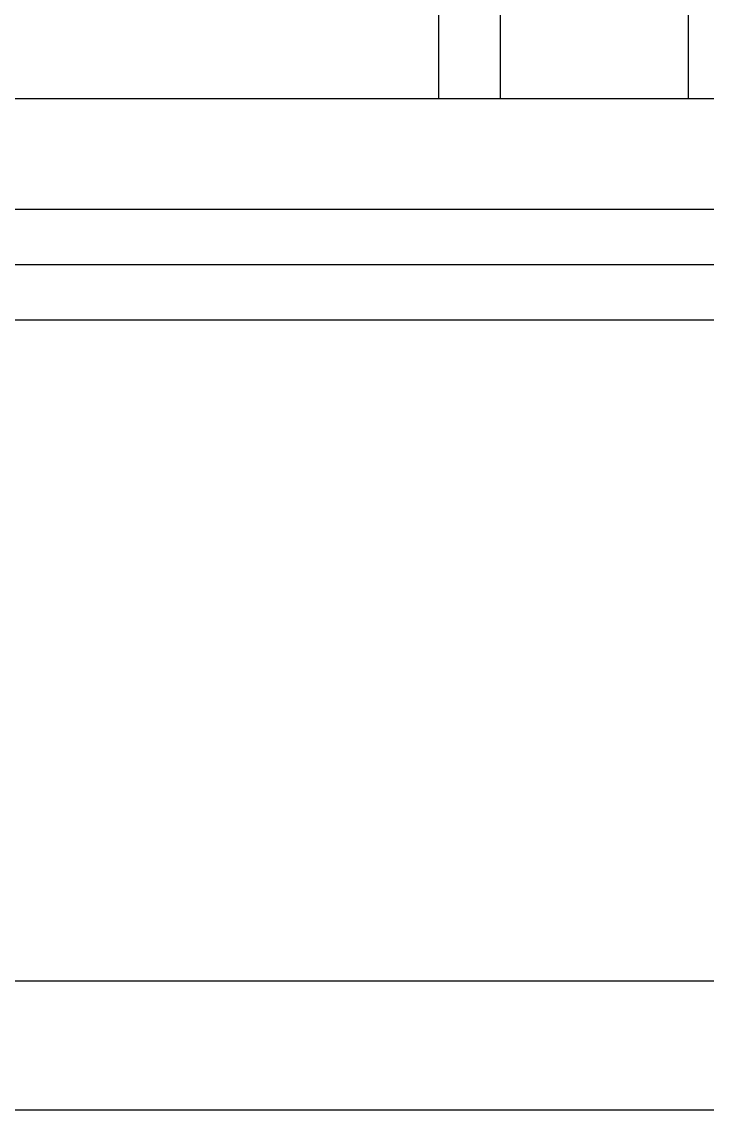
# Model space of a CAD drawing. Header units: millimetres. Extents: x -734060 to 504600, y -7739 to 118800.
# Drawn here: x -426667 to -404358, y 0 to 35407 of the extents above; entities that cross this region are included whole.
import ezdxf

# ---------------------------------------------------------------- set-up
doc = ezdxf.new("R2010")
doc.units = ezdxf.units.MM
doc.header["$LTSCALE"] = 200
doc.linetypes.add('CEN-GAUN', pattern=[32.2, 30, -1, 0.2, -1])
doc.layers.get('DEFPOINTS').update_dxf_attribs({"color": 137})
for name, color, linetype in [('CEN', 1, 'CEN-GAUN'), ('HAT-INS', 250, 'Continuous'), ('WALL-D', 3, 'Continuous')]:
    doc.layers.add(name, color=color, linetype=linetype)

# ---------------------------------------------------------------- blocks, each defined once
blk = doc.blocks.new('sheet-line')
at = {"layer": 'DEFPOINTS'}
blk.add_lwpolyline([(168200, -356400), (0, -356400), (0, -237600), (168200, -237600)], close=True, dxfattribs=at)
blk = doc.blocks.new('X-CEN')
at = {"layer": 'CEN'}
for p, q in [((50000, 9200), (50000, -53000)), ((52000, 9200), (52000, -53000)), ((58125, 9200), (58125, -53000))]:
    blk.add_line(p, q, dxfattribs=at)

msp = doc.modelspace()

# ---------------------------------------------------------------- linework, layer by layer
at = {"layer": 'DEFPOINTS'}
for points in [[(-495300, 114600), (-357900, 114600), (-357900, 4200), (-495300, 4200)], [(-379900, 25700), (-479500, 25700), (-479500, 102300), (-379900, 102300)], [(-381700, 27500), (-477700, 27500), (-477700, 100500), (-381700, 100500)], [(-383500, 29300), (-475900, 29300), (-475900, 98700), (-383500, 98700)], [(-387100, 32900), (-472300, 32900), (-472300, 95100), (-387100, 95100)]]:
    msp.add_lwpolyline(points, close=True, dxfattribs=at)

# ---------------------------------------------------------------- block references
at = {"layer": 'HAT-INS'}
msp.add_blockref('X-CEN', (-463100, 85900), dxfattribs=at)
at = {"layer": 'WALL-D'}
msp.add_blockref('sheet-line', (-504600, 356400), dxfattribs=at)

doc.saveas('drawing.dxf')
